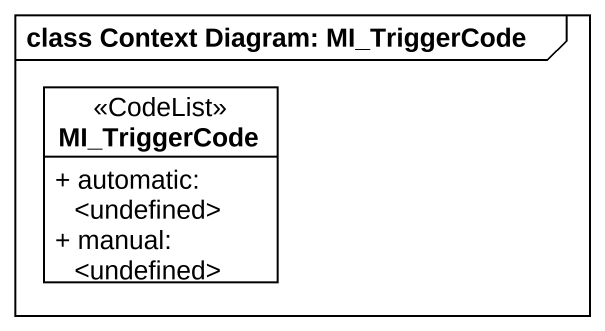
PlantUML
@startuml
mainframe class Context Diagram: MI_TriggerCode
hide circle
hide empty members
skinparam classAttributeIconSize 0
class MI_TriggerCode <<CodeList>> {
  + automatic: <undefined>
  + manual: <undefined>
}
@enduml
